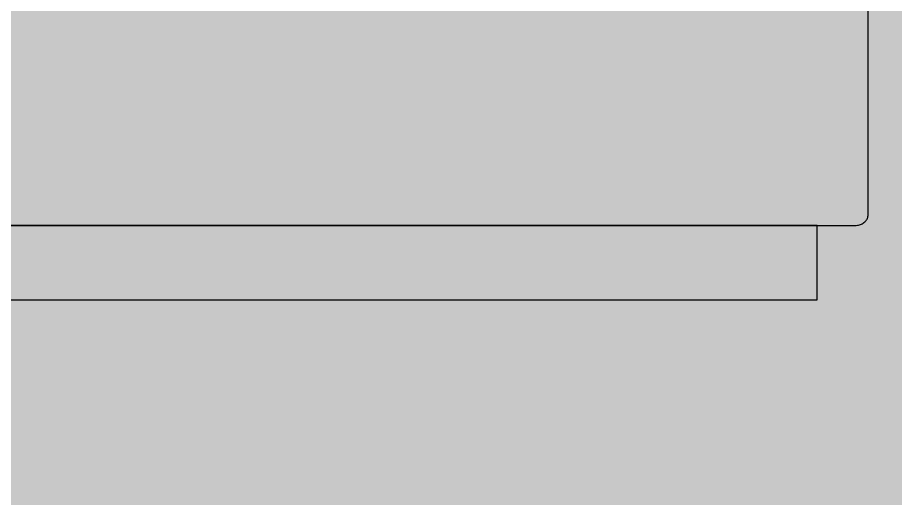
# Model space of a CAD drawing. Header units: metres. Extents: x -3.1 to 3, y -13.3 to 13.4.
# Drawn here: x 0.521 to 1.701, y 5.52 to 6.166 of the extents above; entities that cross this region are included whole.
import ezdxf

# ---------------------------------------------------------------- set-up
doc = ezdxf.new("R2010")
doc.units = ezdxf.units.M
doc.header["$MEASUREMENT"] = 0
for name, color, linetype in [('Poly-Furniture', 45, 'Continuous'), ('Poly-RoomsHatch', 31, 'Continuous'), ('Poly-WallsHatch', 8, 'Continuous')]:
    doc.layers.add(name, color=color, linetype=linetype)

msp = doc.modelspace()

# ---------------------------------------------------------------- hatches: boundary and pattern name
at = {"layer": 'Poly-RoomsHatch'}
h = msp.add_hatch(color=31, dxfattribs=at)
h.dxf.hatch_style = 1
h.paths.add_polyline_path([(-2.755273, -11.584335), (0.893237, -11.584335), (0.893237, -7.204682), (2.755273, -7.204682), (2.755273, 9.589497), (1.219811, 9.589497), (-1.184988, 9.589497), (-1.184988, 10.128293), (-2.755273, 10.128293)])
at = {"layer": 'Poly-WallsHatch'}
h = msp.add_hatch(color=8, dxfattribs=at)
h.dxf.hatch_style = 1
h.paths.add_polyline_path([(-1.732847, 5.786206), (1.595691, 5.786206), (1.595691, 5.886206), (-1.832847, 5.886206)])

# ---------------------------------------------------------------- linework, layer by layer
at = {"layer": 'Poly-Furniture', "color": 45}
for points in [[(1.664076, 5.900755), (1.664076, 6.691827)], [(1.646552, 5.886307), (1.648064, 5.88636), (1.649541, 5.886516), (1.650976, 5.886771), (1.652365, 5.887121), (1.653702, 5.88756), (1.654983, 5.888086), (1.656202, 5.888693), (1.657353, 5.889377), (1.658432, 5.890134), (1.659434, 5.89096), (1.660352, 5.891849), (1.661182, 5.892799), (1.661918, 5.893804), (1.662555, 5.89486), (1.663088, 5.895963), (1.663512, 5.897108), (1.663822, 5.898291), (1.664011, 5.899508), (1.664076, 5.900755)], [(0.261607, 5.886307), (1.646552, 5.886307)]]:
    msp.add_lwpolyline(points, dxfattribs=at)
at = {"layer": 'Poly-Walls', "color": 8}
msp.add_lwpolyline([(-1.732847, 5.786206), (1.595691, 5.786206), (1.595691, 5.886206), (-1.832847, 5.886206), (-1.732847, 5.786206)], dxfattribs=at)

doc.saveas('drawing.dxf')
